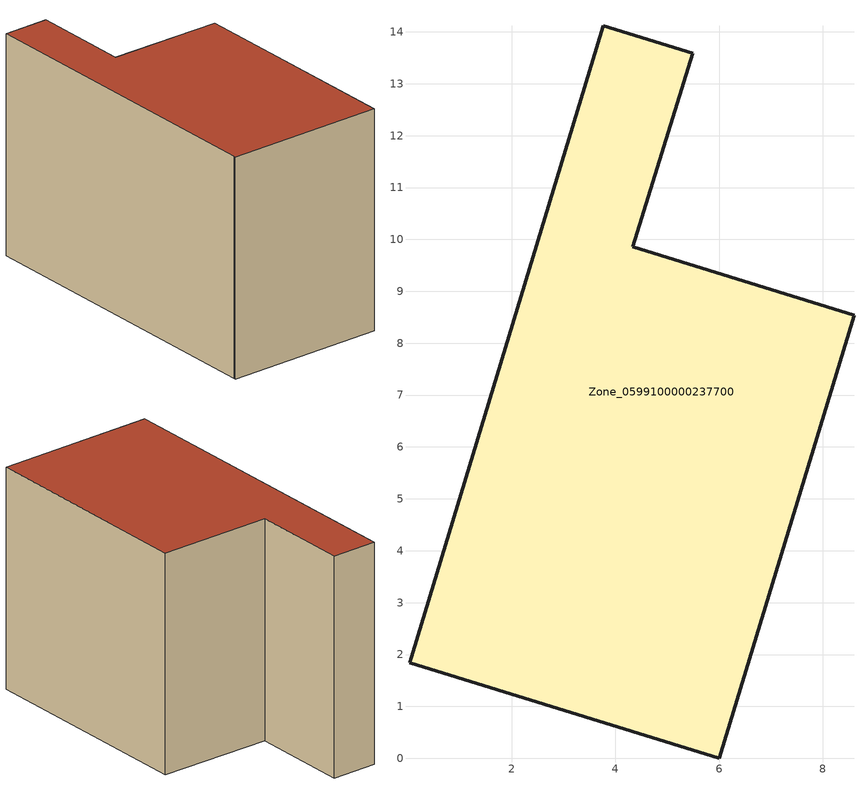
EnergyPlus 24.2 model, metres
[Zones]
Zone_0599100000237700
 floor ground (C_G): 0.03,1.84 0.07,1.94 3.77,14.12 5.49,13.59 4.34,9.86 8.6,8.54 6,0 z0
 wall outside (C_F): 6,0 8.6,8.54 4.34,9.86 5.49,13.59 3.77,14.12 0.07,1.94 0.03,1.84 6,0 z0:8.66
 roof outside (C_R): 0.07,1.94 0.03,1.84 6,0 8.6,8.54 4.34,9.86 5.49,13.59 3.77,14.12 z8.66
[BUILDING]
Pand.0599100000237700: North Axis=0; Terrain=City; Loads Convergence Tolerance Value=0.04; Temperature Convergence Tolerance Value=0.4; Solar Distribution=FullExterior; Maximum Number of Warmup Days=25; Minimum Number of Warmup Days=1
[Site:Location]
Rotterdam.The.Hague.AP_ZH_NLD Design_Conditions: Latitude=51.96; Longitude=4.45; Time Zone=1; Elevation=-4.5
[SITE:GROUNDTEMPERATURE:BUILDINGSURFACE]
18, 18, 18, 18, 18, 18, 18, 18, 18, 18, 18, 18
[MATERIAL] Thermal Absorptance=0.9; Solar Absorptance=0.7; Visible Absorptance=0.7
Name | Roughness | Thickness | Conductivity | Density | Specific Heat
G.TC.1975-1991 | MediumSmooth | 0.15 | 0.288461 | 540 | 1210
F.TC.1975-1991 | Rough | 0.3 | 0.230769 | 1920 | 840
R.TC.1975-1991 | MediumRough | 0.2 | 0.153846 | 1500 | 1000
[CONSTRUCTION]
C_G: G.TC.1975-1991
C_F: F.TC.1975-1991
C_R: R.TC.1975-1991
[ZONE]
Zone_0599100000237700: Type=1; Multiplier=1; Ceiling Height=Autocalculate; Volume=Autocalculate; Floor Area=autocalculate; Part of Total Floor Area=Yes
[ZONEINFILTRATION:DESIGNFLOWRATE]
Infil_Zone_0599100000237700: Zone or ZoneList or Space or SpaceList=Zone_0599100000237700; Schedule=AlwaysOn; Design Flow Rate Calculation Method=Flow/Area; Flow Rate per Floor Area=0.003; Constant Term Coefficient=1; Temperature Term Coefficient=0; Velocity Term Coefficient=0; Velocity Squared Term Coefficient=0
[HVACTEMPLATE:ZONE:IDEALLOADSAIRSYSTEM]
Zone_0599100000237700: Maximum Heating Supply Air Temperature=50; Minimum Cooling Supply Air Temperature=13; Maximum Heating Supply Air Humidity Ratio=0.0156; Minimum Cooling Supply Air Humidity Ratio=0.0077; Heating Limit=NoLimit; Cooling Limit=NoLimit; Dehumidification Control Type=ConstantSensibleHeatRatio; Cooling Sensible Heat Ratio=0.7; Dehumidification Setpoint=60; Humidification Control Type=None; Humidification Setpoint=30; Outdoor Air Method=None; Outdoor Air Flow Rate per Person=0.00944; Outdoor Air Flow Rate per Zone Floor Area=0; Outdoor Air Flow Rate per Zone=0; Demand Controlled Ventilation Type=None; Outdoor Air Economizer Type=NoEconomizer; Heat Recovery Type=None; Sensible Heat Recovery Effectiveness=0.7; Latent Heat Recovery Effectiveness=0.65
[ZONECONTROL:THERMOSTAT]
ThermostatControl_Zone_0599100000237700: Zone or ZoneList=Zone_0599100000237700; Control Type Schedule=DualSetpointControlType; Control 1=Thermostat_Zone_0599100000237700; Temperature Difference Between Cutout And Setpoint=0
[THERMOSTATSETPOINT:DUALSETPOINT]
Thermostat_Zone_0599100000237700: Heating Setpoint Temperature Schedule=HeatingSetpoint_Zone_0599100000237700; Cooling Setpoint Temperature Schedule=CoolingSetpoint_Zone_0599100000237700
[SCHEDULE:COMPACT]
HeatingSetpoint_Zone_0599100000237700: Through: 12/31, For: AllDays, Until: 24:00, 21
CoolingSetpoint_Zone_0599100000237700: Through: 12/31, For: AllDays, Until: 24:00, 24
DualSetpointControlType: Through: 12/31, For: AllDays, Until: 24:00, 4
AlwaysOn: Through: 12/31, For: AllDays, Until: 24:00, 1
